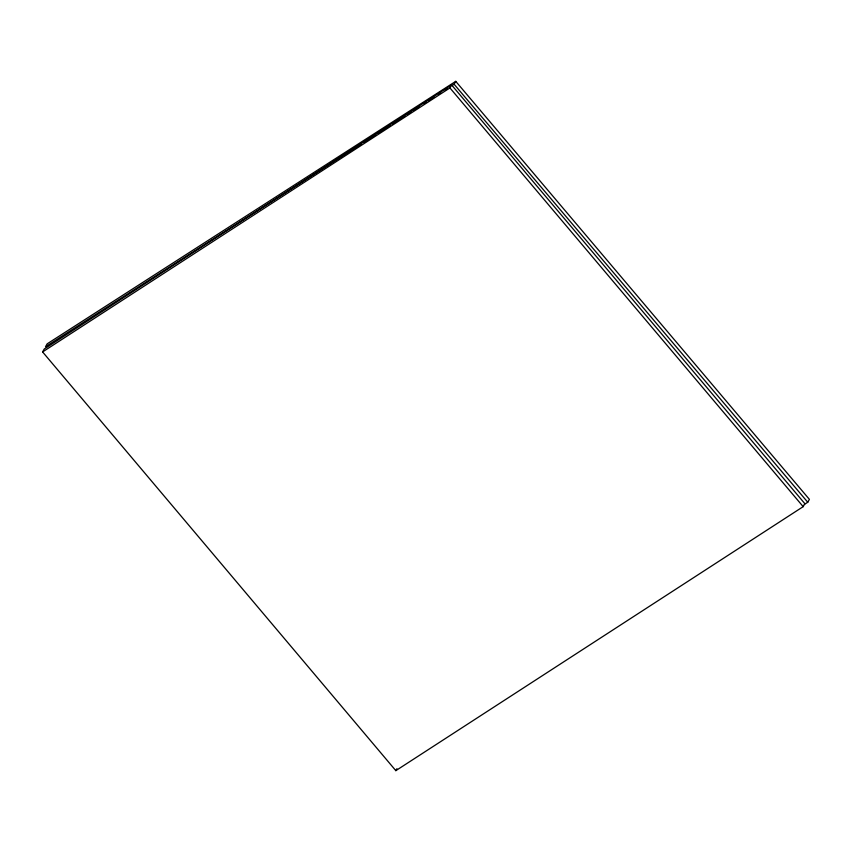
<?xml version="1.0" encoding="UTF-8"?>
<svg xmlns="http://www.w3.org/2000/svg" width="852" height="852" viewBox="0 0 852 852"><rect width="100%" height="100%" fill="white"/><g stroke="black" fill="none" stroke-linecap="round" stroke-linejoin="round"><path stroke-width="1.28" d="M42.6 351.94L44.283 348.969L451.613 84.955L804.852 503.681L803.17 506.652L395.839 770.655L42.6 351.94L449.931 87.926L451.613 84.955M451.88 85.669L454.116 84.231L455.756 81.345L809.4 499.357L807.76 502.254L804.394 504.416M395.839 770.655L396.968 768.674M455.756 81.345L47.158 343.846L45.518 346.732L361.195 143.924M363.442 142.486L375.753 134.573M377.99 133.136L390.301 125.223M392.548 123.785L404.86 115.883M407.096 114.434L411.58 111.559M413.816 110.121L419.408 106.532M423.891 103.656L426.128 102.208M428.364 100.77L433.966 97.181M438.439 94.306L440.686 92.868M445.159 89.992L447.396 88.544M454.116 84.231L807.76 502.254M449.931 87.926L803.17 506.652"/></g></svg>
